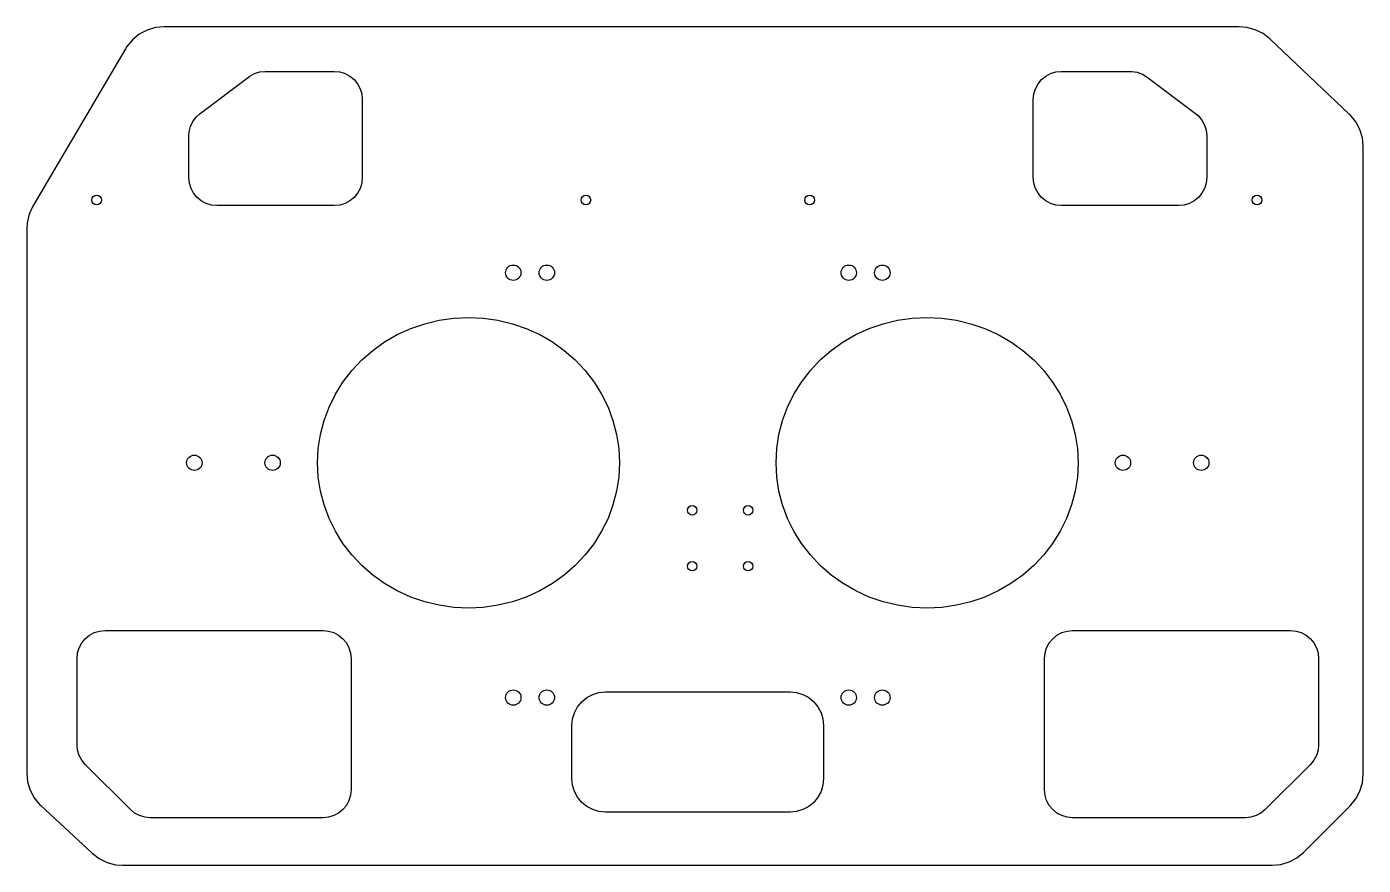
# Model space of a CAD drawing. Header units: millimetres. Extents: x -240 to 238, y -202 to 98.
import ezdxf

# ---------------------------------------------------------------- set-up
doc = ezdxf.new("R2010")
doc.units = ezdxf.units.MM

msp = doc.modelspace()

# ---------------------------------------------------------------- linework, layer by layer
for points in [[(208.49, -201.69), (211.5, -200.78), (214.26, -199.3), (216.69, -197.31), (233.31, -180.69), (235.3, -178.26), (236.78, -175.5), (237.69, -172.49), (238, -169.37), (238, 55.12), (237.69, 58.24), (236.78, 61.24), (235.3, 64.01), (233.31, 66.43), (233, 66.73), (204.63, 93.62), (202.15, 95.54), (199.35, 96.94), (196.32, 97.77), (193.62, 98), (-190.85, 98), (-193.97, 97.69), (-196.97, 96.78), (-199.74, 95.3), (-202.16, 93.31), (-204.15, 90.89), (-204.64, 90.11), (-237.79, 33.76), (-239.11, 30.91), (-239.85, 27.86), (-240, 25.64), (-240, -169.02), (-239.69, -172.14), (-238.78, -175.15), (-237.3, -177.91), (-235.31, -180.34), (-234.89, -180.75), (-216.6, -197.72), (-214.11, -199.62), (-211.29, -201), (-208.26, -201.8), (-205.72, -202), (205.37, -202)], [(-173.95, 34.19), (-175.83, 34.76), (-177.56, 35.69), (-179.07, 36.93), (-180.31, 38.44), (-181.24, 40.17), (-181.81, 42.05), (-182, 44), (-182, 59), (-181.9, 60.41), (-181.43, 62.32), (-180.6, 64.09), (-179.45, 65.68), (-178, 67), (-160.67, 80), (-160.22, 80.31), (-158.49, 81.24), (-156.62, 81.81), (-154.67, 82), (-130, 82), (-128.05, 81.81), (-126.17, 81.24), (-124.44, 80.31), (-122.93, 79.07), (-121.69, 77.56), (-120.76, 75.83), (-120.19, 73.95), (-120, 72), (-120, 44), (-120.19, 42.05), (-120.76, 40.17), (-121.69, 38.44), (-122.93, 36.93), (-124.44, 35.69), (-126.17, 34.76), (-128.05, 34.19), (-130, 34), (-172, 34)], [(130, 34), (128.05, 34.19), (126.17, 34.76), (124.44, 35.69), (122.93, 36.93), (121.69, 38.44), (120.76, 40.17), (120.19, 42.05), (120, 44), (120, 72), (120.19, 73.95), (120.76, 75.83), (121.69, 77.56), (122.93, 79.07), (124.44, 80.31), (126.17, 81.24), (128.05, 81.81), (130, 82), (154.67, 82), (155.21, 81.99), (157.15, 81.69), (158.99, 81.02), (160.67, 80), (178, 67), (179.07, 66.07), (180.31, 64.56), (181.24, 62.83), (181.81, 60.95), (182, 59), (182, 44), (181.81, 42.05), (181.24, 40.17), (180.31, 38.44), (179.07, 36.93), (177.56, 35.69), (175.83, 34.76), (173.95, 34.19), (172, 34)], [(-87.29, -109.75), (-92.53, -109), (-97.68, -107.76), (-102.66, -106.04), (-107.46, -103.86), (-112, -101.24), (-116.26, -98.2), (-120.18, -94.77), (-123.74, -90.99), (-126.9, -86.89), (-129.62, -82.51), (-131.89, -77.9), (-133.67, -73.09), (-134.96, -68.14), (-135.74, -63.1), (-136, -58), (-135.74, -52.9), (-134.96, -47.86), (-133.67, -42.91), (-131.89, -38.1), (-129.62, -33.49), (-126.9, -29.11), (-123.74, -25.01), (-120.18, -21.23), (-116.26, -17.8), (-112, -14.76), (-107.46, -12.14), (-102.66, -9.96), (-97.68, -8.24), (-92.53, -7), (-87.29, -6.25), (-82, -6), (-76.71, -6.25), (-71.47, -7), (-66.32, -8.24), (-61.34, -9.96), (-56.54, -12.14), (-52, -14.76), (-47.74, -17.8), (-43.82, -21.23), (-40.26, -25.01), (-37.1, -29.11), (-34.38, -33.49), (-32.11, -38.1), (-30.33, -42.91), (-29.04, -47.86), (-28.26, -52.9), (-28, -58), (-28.26, -63.1), (-29.04, -68.14), (-30.33, -73.09), (-32.11, -77.9), (-34.38, -82.51), (-37.1, -86.89), (-40.26, -90.99), (-43.82, -94.77), (-47.74, -98.2), (-52, -101.24), (-56.54, -103.86), (-61.34, -106.04), (-66.32, -107.76), (-71.47, -109), (-76.71, -109.75), (-82, -110)], [(76.71, -109.75), (71.47, -109), (66.32, -107.76), (61.34, -106.04), (56.54, -103.86), (52, -101.24), (47.74, -98.2), (43.82, -94.77), (40.26, -90.99), (37.1, -86.89), (34.38, -82.51), (32.11, -77.9), (30.33, -73.09), (29.04, -68.14), (28.26, -63.1), (28, -58), (28.26, -52.9), (29.04, -47.86), (30.33, -42.91), (32.11, -38.1), (34.38, -33.49), (37.1, -29.11), (40.26, -25.01), (43.82, -21.23), (47.74, -17.8), (52, -14.76), (56.54, -12.14), (61.34, -9.96), (66.32, -8.24), (71.47, -7), (76.71, -6.25), (82, -6), (87.29, -6.25), (92.53, -7), (97.68, -8.24), (102.66, -9.96), (107.46, -12.14), (112, -14.76), (116.26, -17.8), (120.18, -21.23), (123.74, -25.01), (126.9, -29.11), (129.62, -33.49), (131.89, -38.1), (133.67, -42.91), (134.96, -47.86), (135.74, -52.9), (136, -58), (135.74, -63.1), (134.96, -68.14), (133.67, -73.09), (131.89, -77.9), (129.62, -82.51), (126.9, -86.89), (123.74, -90.99), (120.18, -94.77), (116.26, -98.2), (112, -101.24), (107.46, -103.86), (102.66, -106.04), (97.68, -107.76), (92.53, -109), (87.29, -109.75), (82, -110)], [(-197.81, -184.81), (-199.68, -184.24), (-201.41, -183.31), (-202.93, -182.07), (-219.07, -165.93), (-220.31, -164.41), (-221.24, -162.68), (-221.81, -160.81), (-222, -158.86), (-222, -128), (-221.81, -126.05), (-221.24, -124.17), (-220.31, -122.44), (-219.07, -120.93), (-217.56, -119.69), (-215.83, -118.76), (-213.95, -118.19), (-212, -118), (-134, -118), (-132.05, -118.19), (-130.17, -118.76), (-128.44, -119.69), (-126.93, -120.93), (-125.69, -122.44), (-124.76, -124.17), (-124.19, -126.05), (-124, -128), (-124, -175), (-124.19, -176.95), (-124.76, -178.83), (-125.69, -180.56), (-126.93, -182.07), (-128.44, -183.31), (-130.17, -184.24), (-132.05, -184.81), (-134, -185), (-195.86, -185)], [(132.05, -184.81), (130.17, -184.24), (128.44, -183.31), (126.93, -182.07), (125.69, -180.56), (124.76, -178.83), (124.19, -176.95), (124, -175), (124, -128), (124.19, -126.05), (124.76, -124.17), (125.69, -122.44), (126.93, -120.93), (128.44, -119.69), (130.17, -118.76), (132.05, -118.19), (134, -118), (212, -118), (213.95, -118.19), (215.83, -118.76), (217.56, -119.69), (219.07, -120.93), (220.31, -122.44), (221.24, -124.17), (221.81, -126.05), (222, -128), (222, -158.86), (221.81, -160.81), (221.24, -162.68), (220.31, -164.41), (219.07, -165.93), (202.93, -182.07), (201.41, -183.31), (199.68, -184.24), (197.81, -184.81), (195.86, -185), (134, -185)], [(-35.34, -182.77), (-37.59, -182.09), (-39.67, -180.98), (-41.49, -179.49), (-42.98, -177.67), (-44.09, -175.59), (-44.77, -173.34), (-45, -171), (-45, -152), (-44.77, -149.66), (-44.09, -147.41), (-42.98, -145.33), (-41.49, -143.51), (-39.67, -142.02), (-37.59, -140.91), (-35.34, -140.23), (-33, -140), (33, -140), (35.34, -140.23), (37.59, -140.91), (39.67, -142.02), (41.49, -143.51), (42.98, -145.33), (44.09, -147.41), (44.77, -149.66), (45, -152), (45, -171), (44.77, -173.34), (44.09, -175.59), (42.98, -177.67), (41.49, -179.49), (39.67, -180.98), (37.59, -182.09), (35.34, -182.77), (33, -183), (-33, -183)]]:
    msp.add_lwpolyline(points, close=True)
for centre, radius in [((-215, 36), 1.7), ((-40, 36), 1.7), ((40, 36), 1.7), ((200, 36), 1.7), ((-66, 10), 2.75), ((-54, 10), 2.75), ((54, 10), 2.75), ((66, 10), 2.75), ((-180.06, -58), 2.75), ((-152.06, -58), 2.75), ((152.06, -58), 2.75), ((180.06, -58), 2.75), ((-2, -75), 1.7), ((18, -75), 1.7), ((-2, -95), 1.7), ((18, -95), 1.7), ((-66, -142), 2.75), ((-54, -142), 2.75), ((54, -142), 2.75), ((66, -142), 2.75)]:
    msp.add_circle(centre, radius)

doc.saveas('drawing.dxf')
